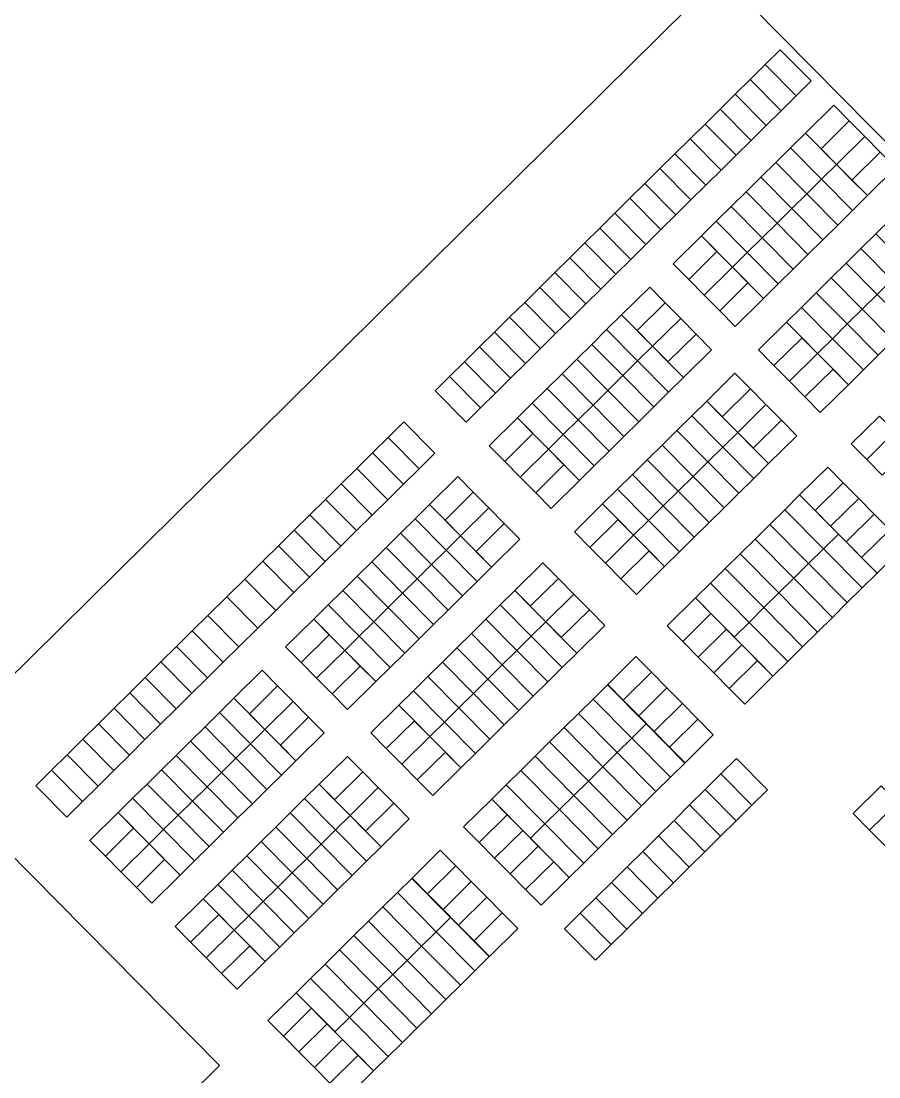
# Model space of a CAD drawing. Header units: metres. Extents: x 5590187 to 5598444, y 6961268 to 6971080.
# Drawn here: x 5595896.7 to 5596286.2, y 6968163.4 to 6968642.9 of the extents above; entities that cross this region are included whole.
import ezdxf

# ---------------------------------------------------------------- set-up
doc = ezdxf.new("R2010")
doc.units = ezdxf.units.M
doc.layers.add('zz_catastro_fontana', color=7, linetype='Continuous')

msp = doc.modelspace()

# ---------------------------------------------------------------- linework, layer by layer
at = {"layer": 'zz_catastro_fontana'}
msp.add_lwpolyline([(5595873.69, 6969705.05), (5596562.78, 6969008.24), (5595888.72, 6968341.64)], dxfattribs=at)
for points in [[(5596576.84, 6968994.02), (5596914.68, 6968652.39), (5596566.27, 6968307.85), (5596228.44, 6968649.47), (5596576.84, 6968994.02)], [(5596234.55, 6968623.17), (5596241.37, 6968629.92), (5596255.44, 6968615.7), (5596248.61, 6968608.95), (5596234.55, 6968623.17)], [(5596227.72, 6968616.42), (5596234.55, 6968623.17), (5596248.61, 6968608.95), (5596241.78, 6968602.19), (5596227.72, 6968616.42)], [(5596220.89, 6968609.67), (5596227.72, 6968616.42), (5596241.78, 6968602.19), (5596234.96, 6968595.44), (5596220.89, 6968609.67)], [(5596214.07, 6968602.92), (5596220.89, 6968609.67), (5596234.96, 6968595.44), (5596228.13, 6968588.69), (5596214.07, 6968602.92)], [(5596207.24, 6968596.16), (5596214.07, 6968602.92), (5596228.13, 6968588.69), (5596221.31, 6968581.94), (5596207.24, 6968596.16)], [(5596252.86, 6968592.06), (5596265.66, 6968604.71), (5596272.69, 6968597.6), (5596259.9, 6968584.95), (5596252.86, 6968592.06)], [(5596200.42, 6968589.41), (5596207.24, 6968596.16), (5596221.31, 6968581.94), (5596214.48, 6968575.19), (5596200.42, 6968589.41)], [(5596259.9, 6968584.95), (5596272.69, 6968597.6), (5596279.73, 6968590.49), (5596266.93, 6968577.84), (5596259.9, 6968584.95)], [(5596246.11, 6968585.38), (5596252.86, 6968592.06), (5596266.93, 6968577.84), (5596260.17, 6968571.16), (5596246.11, 6968585.38)], [(5596193.59, 6968582.66), (5596200.42, 6968589.41), (5596214.48, 6968575.19), (5596207.65, 6968568.44), (5596193.59, 6968582.66)], [(5596266.93, 6968577.84), (5596279.73, 6968590.49), (5596286.76, 6968583.38), (5596273.96, 6968570.73), (5596266.93, 6968577.84)], [(5596186.76, 6968575.91), (5596193.59, 6968582.66), (5596207.65, 6968568.44), (5596200.83, 6968561.69), (5596186.76, 6968575.91)], [(5596239.35, 6968578.7), (5596246.11, 6968585.38), (5596260.17, 6968571.16), (5596253.42, 6968564.48), (5596239.35, 6968578.7)], [(5596273.96, 6968570.73), (5596286.76, 6968583.38), (5596293.79, 6968576.27), (5596280.99, 6968563.62), (5596273.96, 6968570.73)], [(5596232.6, 6968572.02), (5596239.35, 6968578.7), (5596253.42, 6968564.48), (5596246.66, 6968557.8), (5596232.6, 6968572.02)], [(5596260.17, 6968571.16), (5596266.93, 6968577.84), (5596280.99, 6968563.62), (5596274.24, 6968556.94), (5596260.17, 6968571.16)], [(5596179.94, 6968569.16), (5596186.76, 6968575.91), (5596200.83, 6968561.69), (5596194, 6968554.94), (5596179.94, 6968569.16)], [(5596225.85, 6968565.34), (5596232.6, 6968572.02), (5596246.66, 6968557.8), (5596239.91, 6968551.12), (5596225.85, 6968565.34)], [(5596173.11, 6968562.41), (5596179.94, 6968569.16), (5596194, 6968554.94), (5596187.18, 6968548.19), (5596173.11, 6968562.41)], [(5596253.42, 6968564.48), (5596260.17, 6968571.16), (5596274.24, 6968556.94), (5596267.48, 6968550.26), (5596253.42, 6968564.48)], [(5596166.29, 6968555.66), (5596173.11, 6968562.41), (5596187.18, 6968548.19), (5596180.35, 6968541.44), (5596166.29, 6968555.66)], [(5596219.09, 6968558.66), (5596225.85, 6968565.34), (5596239.91, 6968551.12), (5596233.15, 6968544.44), (5596219.09, 6968558.66)], [(5596246.66, 6968557.8), (5596253.42, 6968564.48), (5596267.48, 6968550.26), (5596260.73, 6968543.58), (5596246.66, 6968557.8)], [(5596212.34, 6968551.98), (5596219.09, 6968558.66), (5596233.15, 6968544.44), (5596226.4, 6968537.76), (5596212.34, 6968551.98)], [(5596239.91, 6968551.12), (5596246.66, 6968557.8), (5596260.73, 6968543.58), (5596253.97, 6968536.9), (5596239.91, 6968551.12)], [(5596159.46, 6968548.91), (5596166.29, 6968555.66), (5596180.35, 6968541.44), (5596173.52, 6968534.69), (5596159.46, 6968548.91)], [(5596284.78, 6968546.27), (5596291.54, 6968552.95), (5596305.6, 6968538.73), (5596298.85, 6968532.05), (5596284.78, 6968546.27)], [(5596152.64, 6968542.16), (5596159.46, 6968548.91), (5596173.52, 6968534.69), (5596166.7, 6968527.94), (5596152.64, 6968542.16)], [(5596205.58, 6968545.3), (5596212.34, 6968551.98), (5596226.4, 6968537.76), (5596219.64, 6968531.08), (5596205.58, 6968545.3)], [(5596233.15, 6968544.44), (5596239.91, 6968551.12), (5596253.97, 6968536.9), (5596247.22, 6968530.22), (5596233.15, 6968544.44)], [(5596192.78, 6968532.64), (5596205.58, 6968545.3), (5596212.61, 6968538.19), (5596199.81, 6968525.53), (5596192.78, 6968532.64)], [(5596226.4, 6968537.76), (5596233.15, 6968544.44), (5596247.22, 6968530.22), (5596240.46, 6968523.54), (5596226.4, 6968537.76)], [(5596278.03, 6968539.59), (5596284.78, 6968546.27), (5596298.85, 6968532.05), (5596292.09, 6968525.37), (5596278.03, 6968539.59)], [(5596145.81, 6968535.41), (5596152.64, 6968542.16), (5596166.7, 6968527.94), (5596159.87, 6968521.19), (5596145.81, 6968535.41)], [(5596271.27, 6968532.91), (5596278.03, 6968539.59), (5596292.09, 6968525.37), (5596285.34, 6968518.69), (5596271.27, 6968532.91)], [(5596138.98, 6968528.66), (5596145.81, 6968535.41), (5596159.87, 6968521.19), (5596153.05, 6968514.44), (5596138.98, 6968528.66)], [(5596199.81, 6968525.53), (5596212.61, 6968538.19), (5596219.64, 6968531.08), (5596206.85, 6968518.42), (5596199.81, 6968525.53)], [(5596219.64, 6968531.08), (5596226.4, 6968537.76), (5596240.46, 6968523.54), (5596233.71, 6968516.86), (5596219.64, 6968531.08)], [(5596206.85, 6968518.42), (5596219.64, 6968531.08), (5596226.68, 6968523.97), (5596213.88, 6968511.31), (5596206.85, 6968518.42)], [(5596264.52, 6968526.23), (5596271.27, 6968532.91), (5596285.34, 6968518.69), (5596278.58, 6968512.01), (5596264.52, 6968526.23)], [(5596132.16, 6968521.91), (5596138.98, 6968528.66), (5596153.05, 6968514.44), (5596146.22, 6968507.69), (5596132.16, 6968521.91)], [(5596257.76, 6968519.55), (5596264.52, 6968526.23), (5596278.58, 6968512.01), (5596271.83, 6968505.33), (5596257.76, 6968519.55)], [(5596285.34, 6968518.69), (5596292.09, 6968525.37), (5596306.15, 6968511.15), (5596299.4, 6968504.47), (5596285.34, 6968518.69)], [(5596125.33, 6968515.16), (5596132.16, 6968521.91), (5596146.22, 6968507.69), (5596139.39, 6968500.94), (5596125.33, 6968515.16)], [(5596169.32, 6968509.44), (5596182.12, 6968522.09), (5596189.15, 6968514.98), (5596176.35, 6968502.33), (5596169.32, 6968509.44)], [(5596213.88, 6968511.31), (5596226.68, 6968523.97), (5596233.71, 6968516.86), (5596220.91, 6968504.2), (5596213.88, 6968511.31)], [(5596251.01, 6968512.87), (5596257.76, 6968519.55), (5596271.83, 6968505.33), (5596265.07, 6968498.65), (5596251.01, 6968512.87)], [(5596118.51, 6968508.41), (5596125.33, 6968515.16), (5596139.39, 6968500.94), (5596132.57, 6968494.19), (5596118.51, 6968508.41)], [(5596176.35, 6968502.33), (5596189.15, 6968514.98), (5596196.18, 6968507.87), (5596183.38, 6968495.22), (5596176.35, 6968502.33)], [(5596278.58, 6968512.01), (5596285.34, 6968518.69), (5596299.4, 6968504.47), (5596292.64, 6968497.79), (5596278.58, 6968512.01)], [(5596244.25, 6968506.19), (5596251.01, 6968512.87), (5596265.07, 6968498.65), (5596258.32, 6968491.97), (5596244.25, 6968506.19)], [(5596271.83, 6968505.33), (5596278.58, 6968512.01), (5596292.64, 6968497.79), (5596285.89, 6968491.11), (5596271.83, 6968505.33)], [(5596111.68, 6968501.66), (5596118.51, 6968508.41), (5596132.57, 6968494.19), (5596125.74, 6968487.44), (5596111.68, 6968501.66)], [(5596162.56, 6968502.76), (5596169.32, 6968509.44), (5596183.38, 6968495.22), (5596176.63, 6968488.54), (5596162.56, 6968502.76)], [(5596183.38, 6968495.22), (5596196.18, 6968507.87), (5596203.21, 6968500.76), (5596190.41, 6968488.1), (5596183.38, 6968495.22)], [(5596231.46, 6968493.53), (5596244.25, 6968506.19), (5596251.29, 6968499.08), (5596238.49, 6968486.42), (5596231.46, 6968493.53)], [(5596265.07, 6968498.65), (5596271.83, 6968505.33), (5596285.89, 6968491.11), (5596279.14, 6968484.43), (5596265.07, 6968498.65)], [(5596104.85, 6968494.91), (5596111.68, 6968501.66), (5596125.74, 6968487.44), (5596118.92, 6968480.69), (5596104.85, 6968494.91)], [(5596155.81, 6968496.08), (5596162.56, 6968502.76), (5596176.63, 6968488.54), (5596169.87, 6968481.86), (5596155.81, 6968496.08)], [(5596190.41, 6968488.1), (5596203.21, 6968500.76), (5596210.24, 6968493.65), (5596197.44, 6968480.99), (5596190.41, 6968488.1)], [(5596149.05, 6968489.4), (5596155.81, 6968496.08), (5596169.87, 6968481.86), (5596163.12, 6968475.18), (5596149.05, 6968489.4)], [(5596238.49, 6968486.42), (5596251.29, 6968499.08), (5596258.32, 6968491.97), (5596245.52, 6968479.31), (5596238.49, 6968486.42)], [(5596258.32, 6968491.97), (5596265.07, 6968498.65), (5596279.14, 6968484.43), (5596272.38, 6968477.75), (5596258.32, 6968491.97)], [(5596098.03, 6968488.16), (5596104.85, 6968494.91), (5596118.92, 6968480.69), (5596112.09, 6968473.94), (5596098.03, 6968488.16)], [(5596176.63, 6968488.54), (5596183.38, 6968495.22), (5596197.44, 6968480.99), (5596190.69, 6968474.31), (5596176.63, 6968488.54)], [(5596245.52, 6968479.31), (5596258.32, 6968491.97), (5596265.35, 6968484.86), (5596252.55, 6968472.2), (5596245.52, 6968479.31)], [(5596091.2, 6968481.41), (5596098.03, 6968488.16), (5596112.09, 6968473.94), (5596105.26, 6968467.19), (5596091.2, 6968481.41)], [(5596142.3, 6968482.72), (5596149.05, 6968489.4), (5596163.12, 6968475.18), (5596156.36, 6968468.5), (5596142.3, 6968482.72)], [(5596169.87, 6968481.86), (5596176.63, 6968488.54), (5596190.69, 6968474.31), (5596183.93, 6968467.63), (5596169.87, 6968481.86)], [(5596084.62, 6968474.91), (5596091.2, 6968481.41), (5596105.26, 6968467.19), (5596098.69, 6968460.68), (5596084.62, 6968474.91)], [(5596135.54, 6968476.04), (5596142.3, 6968482.72), (5596156.36, 6968468.5), (5596149.61, 6968461.82), (5596135.54, 6968476.04)], [(5596163.12, 6968475.18), (5596169.87, 6968481.86), (5596183.93, 6968467.63), (5596177.18, 6968460.95), (5596163.12, 6968475.18)], [(5596207.99, 6968470.33), (5596220.79, 6968482.99), (5596227.82, 6968475.88), (5596215.02, 6968463.22), (5596207.99, 6968470.33)], [(5596252.55, 6968472.2), (5596265.35, 6968484.86), (5596272.38, 6968477.75), (5596259.58, 6968465.09), (5596252.55, 6968472.2)], [(5596128.79, 6968469.36), (5596135.54, 6968476.04), (5596149.61, 6968461.82), (5596142.85, 6968455.14), (5596128.79, 6968469.36)], [(5596156.36, 6968468.5), (5596163.12, 6968475.18), (5596177.18, 6968460.95), (5596170.42, 6968454.27), (5596156.36, 6968468.5)], [(5596215.02, 6968463.22), (5596227.82, 6968475.88), (5596234.85, 6968468.77), (5596222.05, 6968456.11), (5596215.02, 6968463.22)], [(5596122.03, 6968462.68), (5596128.79, 6968469.36), (5596142.85, 6968455.14), (5596136.1, 6968448.46), (5596122.03, 6968462.68)], [(5596149.61, 6968461.82), (5596156.36, 6968468.5), (5596170.42, 6968454.27), (5596163.67, 6968447.59), (5596149.61, 6968461.82)], [(5596201.24, 6968463.65), (5596207.99, 6968470.33), (5596222.05, 6968456.11), (5596215.3, 6968449.43), (5596201.24, 6968463.65)], [(5596222.05, 6968456.11), (5596234.85, 6968468.77), (5596241.88, 6968461.65), (5596229.09, 6968449), (5596222.05, 6968456.11)], [(5596109.24, 6968450.02), (5596122.03, 6968462.68), (5596129.07, 6968455.57), (5596116.27, 6968442.91), (5596109.24, 6968450.02)], [(5596142.85, 6968455.14), (5596149.61, 6968461.82), (5596163.67, 6968447.59), (5596156.91, 6968440.91), (5596142.85, 6968455.14)], [(5596194.48, 6968456.97), (5596201.24, 6968463.65), (5596215.3, 6968449.43), (5596208.54, 6968442.75), (5596194.48, 6968456.97)], [(5596273.64, 6968450.87), (5596286.44, 6968463.53), (5596293.48, 6968456.42), (5596280.68, 6968443.76), (5596273.64, 6968450.87)], [(5596063.29, 6968453.81), (5596070.4, 6968460.84), (5596084.47, 6968446.62), (5596077.36, 6968439.59), (5596063.29, 6968453.81)], [(5596187.73, 6968450.29), (5596194.48, 6968456.97), (5596208.54, 6968442.75), (5596201.79, 6968436.07), (5596187.73, 6968450.29)], [(5596229.09, 6968449), (5596241.88, 6968461.65), (5596248.92, 6968454.54), (5596236.12, 6968441.89), (5596229.09, 6968449)], [(5596056.18, 6968446.78), (5596063.29, 6968453.81), (5596077.36, 6968439.59), (5596070.25, 6968432.56), (5596056.18, 6968446.78)], [(5596116.27, 6968442.91), (5596129.07, 6968455.57), (5596136.1, 6968448.46), (5596123.3, 6968435.8), (5596116.27, 6968442.91)], [(5596136.1, 6968448.46), (5596142.85, 6968455.14), (5596156.91, 6968440.91), (5596150.16, 6968434.23), (5596136.1, 6968448.46)], [(5596215.3, 6968449.43), (5596222.05, 6968456.11), (5596236.12, 6968441.89), (5596229.36, 6968435.21), (5596215.3, 6968449.43)], [(5596280.68, 6968443.76), (5596293.48, 6968456.42), (5596300.51, 6968449.31), (5596287.71, 6968436.65), (5596280.68, 6968443.76)], [(5596123.3, 6968435.8), (5596136.1, 6968448.46), (5596143.13, 6968441.34), (5596130.33, 6968428.69), (5596123.3, 6968435.8)], [(5596180.97, 6968443.61), (5596187.73, 6968450.29), (5596201.79, 6968436.07), (5596195.04, 6968429.39), (5596180.97, 6968443.61)], [(5596208.54, 6968442.75), (5596215.3, 6968449.43), (5596229.36, 6968435.21), (5596222.61, 6968428.53), (5596208.54, 6968442.75)], [(5596049.07, 6968439.75), (5596056.18, 6968446.78), (5596070.25, 6968432.56), (5596063.14, 6968425.53), (5596049.07, 6968439.75)], [(5596174.22, 6968436.93), (5596180.97, 6968443.61), (5596195.04, 6968429.39), (5596188.28, 6968422.71), (5596174.22, 6968436.93)], [(5596201.79, 6968436.07), (5596208.54, 6968442.75), (5596222.61, 6968428.53), (5596215.85, 6968421.85), (5596201.79, 6968436.07)], [(5596041.96, 6968432.72), (5596049.07, 6968439.75), (5596063.14, 6968425.53), (5596056.03, 6968418.5), (5596041.96, 6968432.72)], [(5596130.33, 6968428.69), (5596143.13, 6968441.34), (5596150.16, 6968434.23), (5596137.36, 6968421.58), (5596130.33, 6968428.69)], [(5596250.18, 6968427.67), (5596262.98, 6968440.32), (5596270.01, 6968433.21), (5596257.21, 6968420.56), (5596250.18, 6968427.67)], [(5596082.17, 6968423.34), (5596094.97, 6968436), (5596102, 6968428.89), (5596089.2, 6968416.23), (5596082.17, 6968423.34)], [(5596167.46, 6968430.25), (5596174.22, 6968436.93), (5596188.28, 6968422.71), (5596181.53, 6968416.03), (5596167.46, 6968430.25)], [(5596195.04, 6968429.39), (5596201.79, 6968436.07), (5596215.85, 6968421.85), (5596209.1, 6968415.17), (5596195.04, 6968429.39)], [(5596257.21, 6968420.56), (5596270.01, 6968433.21), (5596277.04, 6968426.1), (5596264.24, 6968413.45), (5596257.21, 6968420.56)], [(5596034.85, 6968425.68), (5596041.96, 6968432.72), (5596056.03, 6968418.5), (5596048.92, 6968411.46), (5596034.85, 6968425.68)], [(5596089.2, 6968416.23), (5596102, 6968428.89), (5596109.03, 6968421.78), (5596096.24, 6968409.12), (5596089.2, 6968416.23)], [(5596160.71, 6968423.57), (5596167.46, 6968430.25), (5596181.53, 6968416.03), (5596174.77, 6968409.35), (5596160.71, 6968423.57)], [(5596188.28, 6968422.71), (5596195.04, 6968429.39), (5596209.1, 6968415.17), (5596202.34, 6968408.49), (5596188.28, 6968422.71)], [(5596027.74, 6968418.65), (5596034.85, 6968425.68), (5596048.92, 6968411.46), (5596041.81, 6968404.43), (5596027.74, 6968418.65)], [(5596075.6, 6968416.84), (5596082.17, 6968423.34), (5596096.24, 6968409.12), (5596089.66, 6968402.62), (5596075.6, 6968416.84)], [(5596147.91, 6968410.91), (5596160.71, 6968423.57), (5596167.74, 6968416.46), (5596154.94, 6968403.8), (5596147.91, 6968410.91)], [(5596243.43, 6968420.99), (5596250.18, 6968427.67), (5596267.76, 6968409.89), (5596261, 6968403.21), (5596243.43, 6968420.99)], [(5596264.24, 6968413.45), (5596277.04, 6968426.1), (5596284.07, 6968418.99), (5596271.28, 6968406.34), (5596264.24, 6968413.45)], [(5596020.63, 6968411.62), (5596027.74, 6968418.65), (5596041.81, 6968404.43), (5596034.69, 6968397.4), (5596020.63, 6968411.62)], [(5596096.24, 6968409.12), (5596109.03, 6968421.78), (5596116.07, 6968414.67), (5596103.27, 6968402.01), (5596096.24, 6968409.12)], [(5596181.53, 6968416.03), (5596188.28, 6968422.71), (5596202.34, 6968408.49), (5596195.59, 6968401.81), (5596181.53, 6968416.03)], [(5596236.67, 6968414.31), (5596243.43, 6968420.99), (5596261, 6968403.21), (5596254.25, 6968396.53), (5596236.67, 6968414.31)], [(5596271.28, 6968406.34), (5596284.07, 6968418.99), (5596291.11, 6968411.88), (5596278.31, 6968399.23), (5596271.28, 6968406.34)], [(5596069.02, 6968410.33), (5596075.6, 6968416.84), (5596089.66, 6968402.62), (5596083.08, 6968396.11), (5596069.02, 6968410.33)], [(5596103.27, 6968402.01), (5596116.07, 6968414.67), (5596123.1, 6968407.56), (5596110.3, 6968394.9), (5596103.27, 6968402.01)], [(5596154.94, 6968403.8), (5596167.74, 6968416.46), (5596174.77, 6968409.35), (5596161.97, 6968396.69), (5596154.94, 6968403.8)], [(5596174.77, 6968409.35), (5596181.53, 6968416.03), (5596195.59, 6968401.81), (5596188.83, 6968395.13), (5596174.77, 6968409.35)], [(5596229.92, 6968407.63), (5596236.67, 6968414.31), (5596254.25, 6968396.53), (5596247.5, 6968389.85), (5596229.92, 6968407.63)], [(5596013.52, 6968404.59), (5596020.63, 6968411.62), (5596034.69, 6968397.4), (5596027.58, 6968390.37), (5596013.52, 6968404.59)], [(5596062.44, 6968403.83), (5596069.02, 6968410.33), (5596083.08, 6968396.11), (5596076.5, 6968389.61), (5596062.44, 6968403.83)], [(5596089.66, 6968402.62), (5596096.24, 6968409.12), (5596110.3, 6968394.9), (5596103.72, 6968388.4), (5596089.66, 6968402.62)], [(5596161.97, 6968396.69), (5596174.77, 6968409.35), (5596181.8, 6968402.24), (5596169, 6968389.58), (5596161.97, 6968396.69)], [(5596261, 6968403.21), (5596267.76, 6968409.89), (5596285.34, 6968392.12), (5596278.58, 6968385.44), (5596261, 6968403.21)], [(5596278.31, 6968399.23), (5596291.11, 6968411.88), (5596298.14, 6968404.77), (5596285.34, 6968392.12), (5596278.31, 6968399.23)], [(5596006.41, 6968397.56), (5596013.52, 6968404.59), (5596027.58, 6968390.37), (5596020.47, 6968383.34), (5596006.41, 6968397.56)], [(5596223.16, 6968400.95), (5596229.92, 6968407.63), (5596247.5, 6968389.85), (5596240.74, 6968383.17), (5596223.16, 6968400.95)], [(5596055.86, 6968397.33), (5596062.44, 6968403.83), (5596076.5, 6968389.61), (5596069.93, 6968383.11), (5596055.86, 6968397.33)], [(5596083.08, 6968396.11), (5596089.66, 6968402.62), (5596103.72, 6968388.4), (5596097.14, 6968381.89), (5596083.08, 6968396.11)], [(5596169, 6968389.58), (5596181.8, 6968402.24), (5596188.83, 6968395.13), (5596176.04, 6968382.47), (5596169, 6968389.58)], [(5596216.41, 6968394.27), (5596223.16, 6968400.95), (5596240.74, 6968383.17), (5596233.99, 6968376.49), (5596216.41, 6968394.27)], [(5596254.25, 6968396.53), (5596261, 6968403.21), (5596278.58, 6968385.44), (5596271.83, 6968378.76), (5596254.25, 6968396.53)], [(5595998.23, 6968389.47), (5596006.41, 6968397.56), (5596020.47, 6968383.34), (5596012.3, 6968375.25), (5595998.23, 6968389.47)], [(5596049.29, 6968390.82), (5596055.86, 6968397.33), (5596069.93, 6968383.11), (5596063.35, 6968376.6), (5596049.29, 6968390.82)], [(5596076.5, 6968389.61), (5596083.08, 6968396.11), (5596097.14, 6968381.89), (5596090.57, 6968375.39), (5596076.5, 6968389.61)], [(5596120.85, 6968384.24), (5596133.65, 6968396.89), (5596140.68, 6968389.78), (5596127.88, 6968377.13), (5596120.85, 6968384.24)], [(5596247.5, 6968389.85), (5596254.25, 6968396.53), (5596271.83, 6968378.76), (5596265.07, 6968372.08), (5596247.5, 6968389.85)], [(5596042.71, 6968384.32), (5596049.29, 6968390.82), (5596063.35, 6968376.6), (5596056.77, 6968370.1), (5596042.71, 6968384.32)], [(5596127.88, 6968377.13), (5596140.68, 6968389.78), (5596147.71, 6968382.67), (5596134.91, 6968370.02), (5596127.88, 6968377.13)], [(5596209.65, 6968387.59), (5596216.41, 6968394.27), (5596233.99, 6968376.49), (5596227.23, 6968369.81), (5596209.65, 6968387.59)], [(5596240.74, 6968383.17), (5596247.5, 6968389.85), (5596265.07, 6968372.08), (5596258.32, 6968365.4), (5596240.74, 6968383.17)], [(5595990.06, 6968381.39), (5595998.23, 6968389.47), (5596012.3, 6968375.25), (5596004.12, 6968367.16), (5595990.06, 6968381.39)], [(5596069.93, 6968383.11), (5596076.5, 6968389.61), (5596090.57, 6968375.39), (5596083.99, 6968368.88), (5596069.93, 6968383.11)], [(5596202.9, 6968380.91), (5596209.65, 6968387.59), (5596227.23, 6968369.81), (5596220.48, 6968363.13), (5596202.9, 6968380.91)], [(5595981.52, 6968372.95), (5595990.06, 6968381.39), (5596004.12, 6968367.16), (5595995.59, 6968358.73), (5595981.52, 6968372.95)], [(5596036.13, 6968377.81), (5596042.71, 6968384.32), (5596056.77, 6968370.1), (5596050.2, 6968363.59), (5596036.13, 6968377.81)], [(5596063.35, 6968376.6), (5596069.93, 6968383.11), (5596083.99, 6968368.88), (5596077.41, 6968362.38), (5596063.35, 6968376.6)], [(5596114.27, 6968377.73), (5596120.85, 6968384.24), (5596134.91, 6968370.02), (5596128.33, 6968363.51), (5596114.27, 6968377.73)], [(5596134.91, 6968370.02), (5596147.71, 6968382.67), (5596154.74, 6968375.56), (5596141.94, 6968362.9), (5596134.91, 6968370.02)], [(5596190.1, 6968368.25), (5596202.9, 6968380.91), (5596209.93, 6968373.8), (5596197.13, 6968361.14), (5596190.1, 6968368.25)], [(5596233.99, 6968376.49), (5596240.74, 6968383.17), (5596258.32, 6968365.4), (5596251.56, 6968358.72), (5596233.99, 6968376.49)], [(5596029.56, 6968371.31), (5596036.13, 6968377.81), (5596050.2, 6968363.59), (5596043.62, 6968357.09), (5596029.56, 6968371.31)], [(5596056.77, 6968370.1), (5596063.35, 6968376.6), (5596077.41, 6968362.38), (5596070.84, 6968355.88), (5596056.77, 6968370.1)], [(5596107.69, 6968371.23), (5596114.27, 6968377.73), (5596128.33, 6968363.51), (5596121.76, 6968357.01), (5596107.69, 6968371.23)], [(5596141.94, 6968362.9), (5596154.74, 6968375.56), (5596161.77, 6968368.45), (5596148.97, 6968355.79), (5596141.94, 6968362.9)], [(5596227.23, 6968369.81), (5596233.99, 6968376.49), (5596251.56, 6968358.72), (5596244.81, 6968352.04), (5596227.23, 6968369.81)], [(5595974.41, 6968365.92), (5595981.52, 6968372.95), (5595995.59, 6968358.73), (5595988.48, 6968351.7), (5595974.41, 6968365.92)], [(5596016.76, 6968358.65), (5596029.56, 6968371.31), (5596036.59, 6968364.2), (5596023.79, 6968351.54), (5596016.76, 6968358.65)], [(5596101.12, 6968364.72), (5596107.69, 6968371.23), (5596121.76, 6968357.01), (5596115.18, 6968350.5), (5596101.12, 6968364.72)], [(5596197.13, 6968361.14), (5596209.93, 6968373.8), (5596216.96, 6968366.69), (5596204.16, 6968354.03), (5596197.13, 6968361.14)], [(5595967.3, 6968358.88), (5595974.41, 6968365.92), (5595988.48, 6968351.7), (5595981.37, 6968344.66), (5595967.3, 6968358.88)], [(5596050.2, 6968363.59), (5596056.77, 6968370.1), (5596070.84, 6968355.88), (5596064.26, 6968349.37), (5596050.2, 6968363.59)], [(5596128.33, 6968363.51), (5596134.91, 6968370.02), (5596148.97, 6968355.79), (5596142.4, 6968349.29), (5596128.33, 6968363.51)], [(5596204.16, 6968354.03), (5596216.96, 6968366.69), (5596223.99, 6968359.58), (5596211.19, 6968346.92), (5596204.16, 6968354.03)], [(5596220.48, 6968363.13), (5596227.23, 6968369.81), (5596244.81, 6968352.04), (5596238.05, 6968345.36), (5596220.48, 6968363.13)], [(5596023.79, 6968351.54), (5596036.59, 6968364.2), (5596043.62, 6968357.09), (5596030.82, 6968344.43), (5596023.79, 6968351.54)], [(5596043.62, 6968357.09), (5596050.2, 6968363.59), (5596064.26, 6968349.37), (5596057.68, 6968342.87), (5596043.62, 6968357.09)], [(5596094.54, 6968358.22), (5596101.12, 6968364.72), (5596115.18, 6968350.5), (5596108.6, 6968344), (5596094.54, 6968358.22)], [(5596121.76, 6968357.01), (5596128.33, 6968363.51), (5596142.4, 6968349.29), (5596135.82, 6968342.79), (5596121.76, 6968357.01)], [(5595960.19, 6968351.85), (5595967.3, 6968358.88), (5595981.37, 6968344.66), (5595974.26, 6968337.63), (5595960.19, 6968351.85)], [(5596030.82, 6968344.43), (5596043.62, 6968357.09), (5596050.65, 6968349.98), (5596037.85, 6968337.32), (5596030.82, 6968344.43)], [(5596087.96, 6968351.71), (5596094.54, 6968358.22), (5596108.6, 6968344), (5596102.02, 6968337.49), (5596087.96, 6968351.71)], [(5596115.18, 6968350.5), (5596121.76, 6968357.01), (5596135.82, 6968342.79), (5596129.24, 6968336.28), (5596115.18, 6968350.5)], [(5596211.19, 6968346.92), (5596223.99, 6968359.58), (5596231.02, 6968352.47), (5596218.22, 6968339.81), (5596211.19, 6968346.92)], [(5595953.08, 6968344.82), (5595960.19, 6968351.85), (5595974.26, 6968337.63), (5595967.15, 6968330.6), (5595953.08, 6968344.82)], [(5596081.38, 6968345.21), (5596087.96, 6968351.71), (5596102.02, 6968337.49), (5596095.45, 6968330.99), (5596081.38, 6968345.21)], [(5596163.04, 6968341.57), (5596175.83, 6968354.23), (5596182.87, 6968347.12), (5596170.07, 6968334.46), (5596163.04, 6968341.57)], [(5596218.22, 6968339.81), (5596231.02, 6968352.47), (5596238.05, 6968345.36), (5596225.26, 6968332.7), (5596218.22, 6968339.81)], [(5595993.34, 6968335.4), (5596006.14, 6968348.06), (5596013.17, 6968340.95), (5596000.37, 6968328.29), (5595993.34, 6968335.4)], [(5596037.85, 6968337.32), (5596050.65, 6968349.98), (5596057.68, 6968342.87), (5596044.88, 6968330.21), (5596037.85, 6968337.32)], [(5596108.6, 6968344), (5596115.18, 6968350.5), (5596129.24, 6968336.28), (5596122.66, 6968329.78), (5596108.6, 6968344)], [(5596170.07, 6968334.46), (5596182.87, 6968347.12), (5596189.9, 6968340.01), (5596177.1, 6968327.35), (5596170.07, 6968334.46)], [(5595945.97, 6968337.79), (5595953.08, 6968344.82), (5595967.15, 6968330.6), (5595960.04, 6968323.57), (5595945.97, 6968337.79)], [(5596074.81, 6968338.71), (5596081.38, 6968345.21), (5596095.45, 6968330.99), (5596088.87, 6968324.49), (5596074.81, 6968338.71)], [(5596102.02, 6968337.49), (5596108.6, 6968344), (5596122.66, 6968329.78), (5596116.09, 6968323.27), (5596102.02, 6968337.49)], [(5595938.86, 6968330.76), (5595945.97, 6968337.79), (5595960.04, 6968323.57), (5595952.93, 6968316.54), (5595938.86, 6968330.76)], [(5596000.37, 6968328.29), (5596013.17, 6968340.95), (5596020.2, 6968333.84), (5596007.4, 6968321.18), (5596000.37, 6968328.29)], [(5596068.23, 6968332.2), (5596074.81, 6968338.71), (5596088.87, 6968324.49), (5596082.29, 6968317.98), (5596068.23, 6968332.2)], [(5596095.45, 6968330.99), (5596102.02, 6968337.49), (5596116.09, 6968323.27), (5596109.51, 6968316.77), (5596095.45, 6968330.99)], [(5596156.36, 6968334.97), (5596162.92, 6968341.46), (5596180.5, 6968323.69), (5596173.94, 6968317.2), (5596156.36, 6968334.97)], [(5596177.1, 6968327.35), (5596189.9, 6968340.01), (5596196.93, 6968332.9), (5596184.13, 6968320.24), (5596177.1, 6968327.35)], [(5595986.76, 6968328.9), (5595993.34, 6968335.4), (5596007.4, 6968321.18), (5596000.82, 6968314.68), (5595986.76, 6968328.9)], [(5596007.4, 6968321.18), (5596020.2, 6968333.84), (5596027.23, 6968326.73), (5596014.43, 6968314.07), (5596007.4, 6968321.18)], [(5596149.8, 6968328.48), (5596156.36, 6968334.97), (5596173.94, 6968317.2), (5596167.38, 6968310.71), (5596149.8, 6968328.48)], [(5596184.13, 6968320.24), (5596196.93, 6968332.9), (5596203.96, 6968325.79), (5596191.16, 6968313.13), (5596184.13, 6968320.24)], [(5595931.75, 6968323.73), (5595938.86, 6968330.76), (5595952.93, 6968316.54), (5595945.82, 6968309.51), (5595931.75, 6968323.73)], [(5595980.18, 6968322.4), (5595986.76, 6968328.9), (5596000.82, 6968314.68), (5595994.25, 6968308.18), (5595980.18, 6968322.4)], [(5596055.43, 6968319.55), (5596068.23, 6968332.2), (5596075.26, 6968325.09), (5596062.46, 6968312.44), (5596055.43, 6968319.55)], [(5596088.87, 6968324.49), (5596095.45, 6968330.99), (5596109.51, 6968316.77), (5596102.93, 6968310.27), (5596088.87, 6968324.49)], [(5596143.23, 6968321.99), (5596149.8, 6968328.48), (5596167.38, 6968310.71), (5596160.81, 6968304.21), (5596143.23, 6968321.99)], [(5595924.64, 6968316.7), (5595931.75, 6968323.73), (5595945.82, 6968309.51), (5595938.71, 6968302.47), (5595924.64, 6968316.7)], [(5596014.43, 6968314.07), (5596027.23, 6968326.73), (5596034.26, 6968319.62), (5596021.46, 6968306.96), (5596014.43, 6968314.07)], [(5596062.46, 6968312.44), (5596075.26, 6968325.09), (5596082.29, 6968317.98), (5596069.49, 6968305.32), (5596062.46, 6968312.44)], [(5596082.29, 6968317.98), (5596088.87, 6968324.49), (5596102.93, 6968310.27), (5596096.36, 6968303.76), (5596082.29, 6968317.98)], [(5596173.94, 6968317.2), (5596180.5, 6968323.69), (5596198.08, 6968305.91), (5596191.52, 6968299.42), (5596173.94, 6968317.2)], [(5596191.16, 6968313.13), (5596203.96, 6968325.79), (5596210.99, 6968318.68), (5596198.19, 6968306.02), (5596191.16, 6968313.13)], [(5595973.61, 6968315.89), (5595980.18, 6968322.4), (5595994.25, 6968308.18), (5595987.67, 6968301.67), (5595973.61, 6968315.89)], [(5596000.82, 6968314.68), (5596007.4, 6968321.18), (5596021.46, 6968306.96), (5596014.89, 6968300.46), (5596000.82, 6968314.68)], [(5596069.49, 6968305.32), (5596082.29, 6968317.98), (5596089.32, 6968310.87), (5596076.53, 6968298.21), (5596069.49, 6968305.32)], [(5596136.67, 6968315.5), (5596143.23, 6968321.99), (5596160.81, 6968304.21), (5596154.25, 6968297.72), (5596136.67, 6968315.5)], [(5595917.53, 6968309.66), (5595924.64, 6968316.7), (5595938.71, 6968302.47), (5595931.59, 6968295.44), (5595917.53, 6968309.66)], [(5595967.03, 6968309.39), (5595973.61, 6968315.89), (5595987.67, 6968301.67), (5595981.09, 6968295.17), (5595967.03, 6968309.39)], [(5595994.25, 6968308.18), (5596000.82, 6968314.68), (5596014.89, 6968300.46), (5596008.31, 6968293.95), (5595994.25, 6968308.18)], [(5596130.11, 6968309.01), (5596136.67, 6968315.5), (5596154.25, 6968297.72), (5596147.69, 6968291.23), (5596130.11, 6968309.01)], [(5596167.38, 6968310.71), (5596173.94, 6968317.2), (5596191.52, 6968299.42), (5596184.95, 6968292.93), (5596167.38, 6968310.71)], [(5595910.42, 6968302.63), (5595917.53, 6968309.66), (5595931.59, 6968295.44), (5595924.48, 6968288.41), (5595910.42, 6968302.63)], [(5595960.45, 6968302.88), (5595967.03, 6968309.39), (5595981.09, 6968295.17), (5595974.51, 6968288.66), (5595960.45, 6968302.88)], [(5596032.01, 6968296.3), (5596044.81, 6968308.95), (5596051.84, 6968301.84), (5596039.04, 6968289.19), (5596032.01, 6968296.3)], [(5596076.53, 6968298.21), (5596089.32, 6968310.87), (5596096.36, 6968303.76), (5596083.56, 6968291.1), (5596076.53, 6968298.21)], [(5596123.54, 6968302.52), (5596130.11, 6968309.01), (5596147.69, 6968291.23), (5596141.12, 6968284.74), (5596123.54, 6968302.52)], [(5596160.81, 6968304.21), (5596167.38, 6968310.71), (5596184.95, 6968292.93), (5596178.39, 6968286.44), (5596160.81, 6968304.21)], [(5595987.67, 6968301.67), (5595994.25, 6968308.18), (5596008.31, 6968293.95), (5596001.73, 6968287.45), (5595987.67, 6968301.67)], [(5596154.25, 6968297.72), (5596160.81, 6968304.21), (5596178.39, 6968286.44), (5596171.83, 6968279.95), (5596154.25, 6968297.72)], [(5596221.58, 6968307.97), (5596235.65, 6968293.75), (5596228.54, 6968286.72), (5596214.47, 6968300.94), (5596221.58, 6968307.97)], [(5595903.31, 6968295.6), (5595910.42, 6968302.63), (5595924.48, 6968288.41), (5595917.37, 6968281.38), (5595903.31, 6968295.6)], [(5595953.87, 6968296.38), (5595960.45, 6968302.88), (5595974.51, 6968288.66), (5595967.94, 6968282.16), (5595953.87, 6968296.38)], [(5595981.09, 6968295.17), (5595987.67, 6968301.67), (5596001.73, 6968287.45), (5595995.15, 6968280.95), (5595981.09, 6968295.17)], [(5596039.04, 6968289.19), (5596051.84, 6968301.84), (5596058.87, 6968294.73), (5596046.07, 6968282.08), (5596039.04, 6968289.19)], [(5596116.98, 6968296.03), (5596123.54, 6968302.52), (5596141.12, 6968284.74), (5596134.56, 6968278.25), (5596116.98, 6968296.03)], [(5596214.47, 6968300.94), (5596228.54, 6968286.72), (5596221.43, 6968279.69), (5596207.36, 6968293.91), (5596214.47, 6968300.94)], [(5595947.3, 6968289.88), (5595953.87, 6968296.38), (5595967.94, 6968282.16), (5595961.36, 6968275.65), (5595947.3, 6968289.88)], [(5595974.51, 6968288.66), (5595981.09, 6968295.17), (5595995.15, 6968280.95), (5595988.58, 6968274.44), (5595974.51, 6968288.66)], [(5596025.43, 6968289.79), (5596032.01, 6968296.3), (5596046.07, 6968282.08), (5596039.5, 6968275.57), (5596025.43, 6968289.79)], [(5596046.07, 6968282.08), (5596058.87, 6968294.73), (5596065.9, 6968287.62), (5596053.1, 6968274.97), (5596046.07, 6968282.08)], [(5596110.42, 6968289.54), (5596116.98, 6968296.03), (5596134.56, 6968278.25), (5596128, 6968271.76), (5596110.42, 6968289.54)], [(5596147.69, 6968291.23), (5596154.25, 6968297.72), (5596171.83, 6968279.95), (5596165.27, 6968273.46), (5596147.69, 6968291.23)], [(5596207.36, 6968293.91), (5596221.43, 6968279.69), (5596214.31, 6968272.65), (5596200.25, 6968286.87), (5596207.36, 6968293.91)], [(5596274.48, 6968282.93), (5596287.28, 6968295.58), (5596294.76, 6968288.01), (5596281.97, 6968275.35), (5596274.48, 6968282.93)], [(5595940.72, 6968283.37), (5595947.3, 6968289.88), (5595961.36, 6968275.65), (5595954.78, 6968269.15), (5595940.72, 6968283.37)], [(5596018.86, 6968283.29), (5596025.43, 6968289.79), (5596039.5, 6968275.57), (5596032.92, 6968269.07), (5596018.86, 6968283.29)], [(5596097.62, 6968276.88), (5596110.42, 6968289.54), (5596117.45, 6968282.43), (5596104.65, 6968269.77), (5596097.62, 6968276.88)], [(5596141.12, 6968284.74), (5596147.69, 6968291.23), (5596165.27, 6968273.46), (5596158.7, 6968266.97), (5596141.12, 6968284.74)], [(5595967.94, 6968282.16), (5595974.51, 6968288.66), (5595988.58, 6968274.44), (5595982, 6968267.94), (5595967.94, 6968282.16)], [(5596053.1, 6968274.97), (5596065.9, 6968287.62), (5596072.94, 6968280.51), (5596060.14, 6968267.86), (5596053.1, 6968274.97)], [(5596134.56, 6968278.25), (5596141.12, 6968284.74), (5596158.7, 6968266.97), (5596152.14, 6968260.48), (5596134.56, 6968278.25)], [(5596200.25, 6968286.87), (5596214.31, 6968272.65), (5596207.2, 6968265.62), (5596193.14, 6968279.84), (5596200.25, 6968286.87)], [(5596281.97, 6968275.35), (5596294.76, 6968288.01), (5596302.22, 6968280.47), (5596289.42, 6968267.82), (5596281.97, 6968275.35)], [(5595876.71, 6968279.84), (5595986.75, 6968168.56), (5595926.31, 6968108.79), (5595816.27, 6968220.07), (5595876.71, 6968279.84)], [(5595927.92, 6968270.71), (5595940.72, 6968283.37), (5595947.75, 6968276.26), (5595934.95, 6968263.6), (5595927.92, 6968270.71)], [(5595961.36, 6968275.65), (5595967.94, 6968282.16), (5595982, 6968267.94), (5595975.42, 6968261.43), (5595961.36, 6968275.65)], [(5596012.28, 6968276.79), (5596018.86, 6968283.29), (5596032.92, 6968269.07), (5596026.34, 6968262.56), (5596012.28, 6968276.79)], [(5596039.5, 6968275.57), (5596046.07, 6968282.08), (5596060.14, 6968267.86), (5596053.56, 6968261.35), (5596039.5, 6968275.57)], [(5596104.65, 6968269.77), (5596117.45, 6968282.43), (5596124.48, 6968275.32), (5596111.68, 6968262.66), (5596104.65, 6968269.77)], [(5596193.14, 6968279.84), (5596207.2, 6968265.62), (5596200.09, 6968258.59), (5596186.03, 6968272.81), (5596193.14, 6968279.84)], [(5595934.95, 6968263.6), (5595947.75, 6968276.26), (5595954.78, 6968269.15), (5595941.98, 6968256.49), (5595934.95, 6968263.6)], [(5595954.78, 6968269.15), (5595961.36, 6968275.65), (5595975.42, 6968261.43), (5595968.85, 6968254.93), (5595954.78, 6968269.15)], [(5596005.7, 6968270.28), (5596012.28, 6968276.79), (5596026.34, 6968262.56), (5596019.76, 6968256.06), (5596005.7, 6968270.28)], [(5596032.92, 6968269.07), (5596039.5, 6968275.57), (5596053.56, 6968261.35), (5596046.98, 6968254.85), (5596032.92, 6968269.07)], [(5596111.68, 6968262.66), (5596124.48, 6968275.32), (5596131.51, 6968268.21), (5596118.72, 6968255.55), (5596111.68, 6968262.66)], [(5596128, 6968271.76), (5596134.56, 6968278.25), (5596152.14, 6968260.48), (5596145.58, 6968253.99), (5596128, 6968271.76)], [(5595999.12, 6968263.78), (5596005.7, 6968270.28), (5596019.76, 6968256.06), (5596013.19, 6968249.56), (5595999.12, 6968263.78)], [(5596186.03, 6968272.81), (5596200.09, 6968258.59), (5596192.98, 6968251.56), (5596178.92, 6968265.78), (5596186.03, 6968272.81)], [(5595941.98, 6968256.49), (5595954.78, 6968269.15), (5595961.81, 6968262.04), (5595949.02, 6968249.38), (5595941.98, 6968256.49)], [(5596026.34, 6968262.56), (5596032.92, 6968269.07), (5596046.98, 6968254.85), (5596040.41, 6968248.34), (5596026.34, 6968262.56)], [(5596074.2, 6968253.64), (5596087, 6968266.29), (5596094.03, 6968259.18), (5596081.23, 6968246.53), (5596074.2, 6968253.64)], [(5596118.72, 6968255.55), (5596131.51, 6968268.21), (5596138.55, 6968261.1), (5596125.75, 6968248.44), (5596118.72, 6968255.55)], [(5596178.92, 6968265.78), (5596192.98, 6968251.56), (5596185.87, 6968244.53), (5596171.81, 6968258.75), (5596178.92, 6968265.78)], [(5595949.02, 6968249.38), (5595961.81, 6968262.04), (5595968.85, 6968254.93), (5595956.05, 6968242.27), (5595949.02, 6968249.38)], [(5595992.55, 6968257.27), (5595999.12, 6968263.78), (5596013.19, 6968249.56), (5596006.61, 6968243.05), (5595992.55, 6968257.27)], [(5596019.76, 6968256.06), (5596026.34, 6968262.56), (5596040.41, 6968248.34), (5596033.83, 6968241.84), (5596019.76, 6968256.06)], [(5596125.75, 6968248.44), (5596138.55, 6968261.1), (5596145.58, 6968253.99), (5596132.78, 6968241.33), (5596125.75, 6968248.44)], [(5595985.97, 6968250.77), (5595992.55, 6968257.27), (5596006.61, 6968243.05), (5596000.03, 6968236.55), (5595985.97, 6968250.77)], [(5596013.19, 6968249.56), (5596019.76, 6968256.06), (5596033.83, 6968241.84), (5596027.25, 6968235.34), (5596013.19, 6968249.56)], [(5596081.23, 6968246.53), (5596094.03, 6968259.18), (5596101.06, 6968252.07), (5596088.26, 6968239.41), (5596081.23, 6968246.53)], [(5596171.81, 6968258.75), (5596185.87, 6968244.53), (5596178.76, 6968237.5), (5596164.7, 6968251.72), (5596171.81, 6968258.75)], [(5595979.39, 6968244.26), (5595985.97, 6968250.77), (5596000.03, 6968236.55), (5595993.46, 6968230.04), (5595979.39, 6968244.26)], [(5596067.52, 6968247.03), (5596074.09, 6968253.52), (5596091.66, 6968235.75), (5596085.1, 6968229.26), (5596067.52, 6968247.03)], [(5596088.26, 6968239.41), (5596101.06, 6968252.07), (5596108.09, 6968244.96), (5596095.29, 6968232.3), (5596088.26, 6968239.41)], [(5596164.7, 6968251.72), (5596178.76, 6968237.5), (5596171.65, 6968230.46), (5596157.59, 6968244.69), (5596164.7, 6968251.72)], [(5596006.61, 6968243.05), (5596013.19, 6968249.56), (5596027.25, 6968235.34), (5596020.67, 6968228.83), (5596006.61, 6968243.05)], [(5596060.96, 6968240.54), (5596067.52, 6968247.03), (5596085.1, 6968229.26), (5596078.54, 6968222.77), (5596060.96, 6968240.54)], [(5595966.59, 6968231.61), (5595979.39, 6968244.26), (5595986.43, 6968237.15), (5595973.63, 6968224.5), (5595966.59, 6968231.61)], [(5596000.03, 6968236.55), (5596006.61, 6968243.05), (5596020.67, 6968228.83), (5596014.1, 6968222.33), (5596000.03, 6968236.55)], [(5596095.29, 6968232.3), (5596108.09, 6968244.96), (5596115.12, 6968237.85), (5596102.33, 6968225.19), (5596095.29, 6968232.3)], [(5596157.59, 6968244.69), (5596171.65, 6968230.46), (5596164.54, 6968223.43), (5596150.48, 6968237.65), (5596157.59, 6968244.69)], [(5595973.63, 6968224.5), (5595986.43, 6968237.15), (5595993.46, 6968230.04), (5595980.66, 6968217.39), (5595973.63, 6968224.5)], [(5595993.46, 6968230.04), (5596000.03, 6968236.55), (5596014.1, 6968222.33), (5596007.52, 6968215.82), (5595993.46, 6968230.04)], [(5596054.4, 6968234.05), (5596060.96, 6968240.54), (5596078.54, 6968222.77), (5596071.98, 6968216.28), (5596054.4, 6968234.05)], [(5596102.33, 6968225.19), (5596115.12, 6968237.85), (5596122.16, 6968230.74), (5596109.36, 6968218.08), (5596102.33, 6968225.19)], [(5596150.48, 6968237.65), (5596164.54, 6968223.43), (5596157.43, 6968216.4), (5596143.37, 6968230.62), (5596150.48, 6968237.65)], [(5596047.83, 6968227.56), (5596054.4, 6968234.05), (5596071.98, 6968216.28), (5596065.41, 6968209.79), (5596047.83, 6968227.56)], [(5596085.1, 6968229.26), (5596091.66, 6968235.75), (5596109.24, 6968217.97), (5596102.68, 6968211.48), (5596085.1, 6968229.26)], [(5595980.66, 6968217.39), (5595993.46, 6968230.04), (5596000.49, 6968222.93), (5595987.69, 6968210.28), (5595980.66, 6968217.39)], [(5596041.27, 6968221.07), (5596047.83, 6968227.56), (5596065.41, 6968209.79), (5596058.85, 6968203.3), (5596041.27, 6968221.07)], [(5596078.54, 6968222.77), (5596085.1, 6968229.26), (5596102.68, 6968211.48), (5596096.12, 6968204.99), (5596078.54, 6968222.77)], [(5595987.69, 6968210.28), (5596000.49, 6968222.93), (5596007.52, 6968215.82), (5595994.72, 6968203.17), (5595987.69, 6968210.28)], [(5596071.98, 6968216.28), (5596078.54, 6968222.77), (5596096.12, 6968204.99), (5596089.56, 6968198.5), (5596071.98, 6968216.28)], [(5596034.71, 6968214.58), (5596041.27, 6968221.07), (5596058.85, 6968203.3), (5596052.29, 6968196.81), (5596034.71, 6968214.58)], [(5596028.15, 6968208.09), (5596034.71, 6968214.58), (5596052.29, 6968196.81), (5596045.72, 6968190.32), (5596028.15, 6968208.09)], [(5596065.41, 6968209.79), (5596071.98, 6968216.28), (5596089.56, 6968198.5), (5596082.99, 6968192.01), (5596065.41, 6968209.79)], [(5596021.58, 6968201.6), (5596028.15, 6968208.09), (5596045.72, 6968190.32), (5596039.16, 6968183.83), (5596021.58, 6968201.6)], [(5596058.85, 6968203.3), (5596065.41, 6968209.79), (5596082.99, 6968192.01), (5596076.43, 6968185.52), (5596058.85, 6968203.3)], [(5596052.29, 6968196.81), (5596058.85, 6968203.3), (5596076.43, 6968185.52), (5596069.87, 6968179.03), (5596052.29, 6968196.81)], [(5596008.78, 6968188.95), (5596021.58, 6968201.6), (5596028.61, 6968194.49), (5596015.82, 6968181.83), (5596008.78, 6968188.95)], [(5596015.82, 6968181.83), (5596028.61, 6968194.49), (5596035.65, 6968187.38), (5596022.85, 6968174.72), (5596015.82, 6968181.83)], [(5596045.72, 6968190.32), (5596052.29, 6968196.81), (5596069.87, 6968179.03), (5596063.3, 6968172.54), (5596045.72, 6968190.32)], [(5596039.16, 6968183.83), (5596045.72, 6968190.32), (5596063.3, 6968172.54), (5596056.74, 6968166.05), (5596039.16, 6968183.83)], [(5596022.85, 6968174.72), (5596035.65, 6968187.38), (5596042.68, 6968180.27), (5596029.88, 6968167.61), (5596022.85, 6968174.72)], [(5596029.88, 6968167.61), (5596042.68, 6968180.27), (5596049.71, 6968173.16), (5596036.91, 6968160.5), (5596029.88, 6968167.61)], [(5596036.91, 6968160.5), (5596049.71, 6968173.16), (5596056.74, 6968166.05), (5596043.94, 6968153.39), (5596036.91, 6968160.5)]]:
    msp.add_lwpolyline(points, close=True, dxfattribs=at)

doc.saveas('drawing.dxf')
